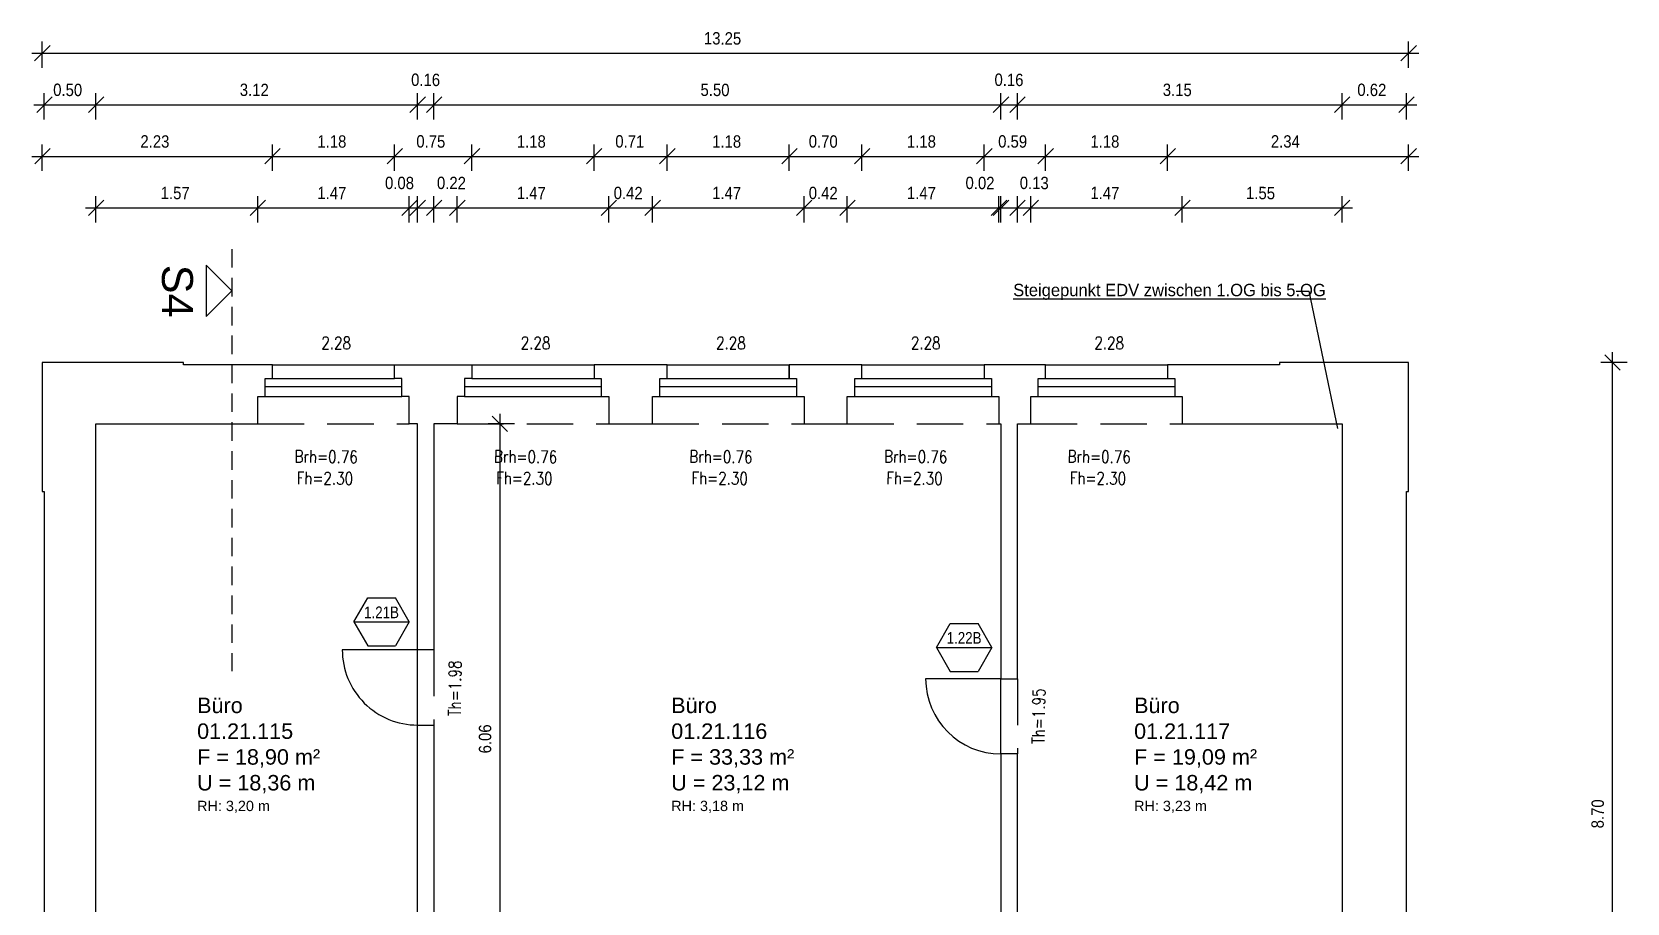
# Model space of a CAD drawing. Header units: metres. Extents: x -1139 to -992, y 249 to 309.
# Drawn here: x -1104.88 to -1089.4, y 300.5 to 308.95 of the extents above; entities that cross this region are included whole.
import ezdxf
from ezdxf.enums import TextEntityAlignment as Align

# ---------------------------------------------------------------- set-up
doc = ezdxf.new("R2010")
doc.units = ezdxf.units.M
doc.header["$LTSCALE"] = 0.03
for name, pattern in [('AUSGEZOGEN', [0]), ('DASHED', [0]), ('DOT', [6, 0, -6]), ('GESTRICHELT', [9, 6, -3]), ('GESTRICHELT2', [4.5, 3, -1.5]), ('STRICHLINIE', [19.05, 12.7, -6.35])]:
    doc.linetypes.add(name, pattern=pattern)
for name, color, linetype in [('A_ansicht', 9, 'DASHED'), ('A_bemaßung', 2, 'CONTINUOUS'), ('A_Elektro', 1, 'STRICHLINIE'), ('A_Fenster', 7, 'CONTINUOUS'), ('A_höhen', 3, 'CONTINUOUS'), ('A_NR_TÜR', 1, 'CONTINUOUS'), ('A_text', 5, 'CONTINUOUS'), ('A_Tuernummern', 1, 'CONTINUOUS'), ('A_TXT-TUER', 1, 'CONTINUOUS'), ('A_türen', 9, 'CONTINUOUS'), ('A_verdeckt', 8, 'GESTRICHELT2'), ('A_wände', 4, 'CONTINUOUS'), ('E__VERSYS', 2, 'AUSGEZOGEN')]:
    doc.layers.add(name, color=color, linetype=linetype)
doc.styles.add('arial-n', font='ARIALN.TTF')
doc.styles.add('BOLDSIMP_FNT', font='TXT', dxfattribs={"height": 1})
doc.styles.add('NORM', font='simplex.shx', dxfattribs={"width": 0.7, "bigfont": 'bigfont.shx'})
doc.styles.add('SIMPLEX', font='simplex.shx', dxfattribs={"width": 0.8, "height": 0.1})
doc.styles.get("Standard").update_dxf_attribs({"font": 'txt', "height": 1})

# ---------------------------------------------------------------- blocks, each defined once
blk = doc.blocks.new('SLASH1')
at = {"layer": 'A_bemaßung', "color": 2, "linetype": 'Continuous'}
for p, q in [((0.07663, 0.07663), (-0.07319, -0.07319)), ((0, -0.14068), (0, 0.11466))]:
    blk.add_line(p, q, dxfattribs=at)
blk = doc.blocks.new('Tür-Nr')
at = {"layer": 'A_NR_TÜR'}
for p, q in [((-0.057, -108.865), (0.077, -108.632)), ((0.077, -108.632), (0.347, -108.632)), ((0.481, -108.865), (0.347, -108.632)), ((-0.057, -108.865), (0.481, -108.865)), ((-0.057, -108.865), (0.077, -109.098)), ((0.481, -108.865), (0.347, -109.098)), ((0.077, -109.098), (0.347, -109.098))]:
    blk.add_line(p, q, dxfattribs=at)
at = {"layer": 'A_TXT-TUER', "style": 'arial-n', "flags": 4}
blk.add_attdef('TÜR-NR.', text='', height=0.113, dxfattribs=at).set_placement((0.211, -108.772), align=Align.MIDDLE_CENTER)
at = {"layer": 'A_TXT-TUER', "style": 'NORM', "width": 0.7}
for tag, flags, p in [('BRANDSCHUTZ', 4, (0.229, -108.981)), ('DIN', 5, (0.214, -109.198)), ('ABMESSUNG', 5, (0.214, -109.333)), ('WANDART', 5, (0.214, -109.601)), ('MATERIAL', 5, (0.214, -109.467)), ('ZARGE', 5, (0.214, -109.736)), ('SCHLOSS', 5, (0.214, -109.87)), ('BESCHLÄGE', 5, (0.214, -110.005)), ('SONSTIGES', 5, (0.214, -110.139))]:
    blk.add_attdef(tag, text='', height=0.0784, dxfattribs=dict(at, flags=flags)).set_placement(p, align=Align.MIDDLE_CENTER)
blk = doc.blocks.new('A$C758372F4')
at = {"layer": 'E__VERSYS', "color": 7, "linetype": 'Continuous', "ltscale": 5}
for p in [(12.166, 34.887), (12.57, 33.557)]:
    blk.add_line(p, (12.291, 34.887), dxfattribs=at)
at = {"layer": 'E__VERSYS', "color": 7, "insert": (9.42, 34.803), "char_height": 0.12, "attachment_point": 7}
blk.add_mtext('{\\LSteigepunkt EDV zwischen 1.OG bis 5.OG}', dxfattribs=at)

msp = doc.modelspace()

# ---------------------------------------------------------------- linework, layer by layer
at = {"layer": 'A_ansicht', "color": 9, "linetype": 'Continuous'}
for p, q in [((-1102.54341, 305.71997), (-1101.35846, 305.71998)), ((-1100.60855, 305.71997), (-1099.42361, 305.71997)), ((-1098.71366, 305.71997), (-1097.52873, 305.71997)), ((-1096.82378, 305.71997), (-1095.63885, 305.71997)), ((-1095.04389, 305.71998), (-1093.85896, 305.71997)), ((-1102.6134, 305.40998), (-1101.28848, 305.40999)), ((-1100.67853, 305.40998), (-1099.35362, 305.40998)), ((-1098.78366, 305.40999), (-1097.45874, 305.40999)), ((-1096.89376, 305.40998), (-1095.56886, 305.40999)), ((-1095.11388, 305.40997), (-1093.78896, 305.40998))]:
    msp.add_line(p, q, dxfattribs=at)
at = {"layer": 'A_bemaßung', "linetype": 'Continuous'}
for p, q in [((-1104.87684, 308.73997), (-1091.42186, 308.73997)), ((-1104.85686, 308.23997), (-1091.44185, 308.23997)), ((-1104.87685, 307.73998), (-1091.42185, 307.73996)), ((-1104.3558, 307.23997), (-1101.03598, 307.23997)), ((-1101.07602, 307.23997), (-1095.37635, 307.23997)), ((-1095.41637, 307.23997), (-1092.06657, 307.23996)), ((-1089.54174, 292.59464), (-1089.54174, 305.83997)), ((-1100.33482, 298.98538), (-1100.33482, 305.245))]:
    msp.add_line(p, q, dxfattribs=at)
at = {"layer": 'A_Fenster', "linetype": 'Continuous'}
for p, q in [((-1102.61341, 305.50998), (-1101.28848, 305.50998)), ((-1102.5434, 305.58497), (-1101.35848, 305.58498)), ((-1100.67854, 305.50997), (-1099.35361, 305.50999)), ((-1100.60855, 305.58498), (-1099.42363, 305.58497)), ((-1098.78366, 305.50997), (-1097.45873, 305.50997)), ((-1098.71366, 305.58498), (-1097.52873, 305.58498)), ((-1096.89377, 305.50998), (-1095.56885, 305.50998)), ((-1096.82378, 305.58497), (-1095.63884, 305.58498)), ((-1095.11389, 305.50998), (-1093.78897, 305.50998)), ((-1095.04388, 305.58498), (-1093.85895, 305.58497))]:
    msp.add_line(p, q, dxfattribs=at)
at = {"layer": 'A_text', "color": 5, "linetype": 'GESTRICHELT'}
msp.add_line((-1102.93685, 306.84161), (-1102.93685, 302.7482), dxfattribs=at)
at = {"layer": 'A_text', "color": 7}
for p, q in [((-1102.93685, 306.43614), (-1103.18685, 306.68614)), ((-1103.18685, 306.68614), (-1103.18685, 306.18614)), ((-1103.18685, 306.18614), (-1102.93685, 306.43614))]:
    msp.add_line(p, q, dxfattribs=at)
at = {"layer": 'A_türen', "linetype": 'Continuous'}
for p, q in [((-1101.13598, 302.95513), (-1101.86595, 302.95515)), ((-1101.13599, 302.22519), (-1101.13598, 302.95513)), ((-1095.47635, 302.67516), (-1096.20632, 302.67515)), ((-1095.47636, 301.9452), (-1095.47635, 302.67516))]:
    msp.add_line(p, q, dxfattribs=at)
for centre, start in [((-1101.13598, 302.95513), 179.998436), ((-1095.47635, 302.67516), 180.000779)]:
    msp.add_arc(centre, 0.72995, start, 269.999212, dxfattribs=at)
at = {"layer": 'A_verdeckt', "ltscale": 5}
for p, q in [((-1102.6859, 305.145), (-1101.21599, 305.145)), ((-1100.75104, 305.145), (-1099.28113, 305.145)), ((-1098.85614, 305.145), (-1097.38624, 305.14499)), ((-1096.96627, 305.145), (-1095.49636, 305.145)), ((-1095.18637, 305.145), (-1093.71648, 305.145)), ((-1100.97602, 302.95514), (-1100.97602, 302.22519)), ((-1095.31637, 302.67516), (-1095.31636, 301.9452))]:
    msp.add_line(p, q, dxfattribs=at)
at = {"layer": 'A_wände', "linetype": 'Continuous'}
for points in [[(-1104.2558, 299.08538), (-1104.2558, 305.14501), (-1102.6859, 305.145), (-1102.6859, 305.40999), (-1102.6134, 305.40998), (-1102.61339, 305.58498), (-1102.5434, 305.58497), (-1102.54341, 305.71998), (-1103.40686, 305.71997), (-1103.40686, 305.73998), (-1104.77685, 305.73997), (-1104.77685, 304.48996), (-1104.75685, 304.48998), (-1104.75686, 300.30497)], [(-1100.67853, 305.40998), (-1100.75104, 305.40999), (-1100.75104, 305.145), (-1100.97602, 305.145), (-1100.976, 302.95513), (-1101.13598, 302.95513), (-1101.13598, 305.14499), (-1101.21599, 305.145), (-1101.21598, 305.40998), (-1101.28848, 305.40999), (-1101.28848, 305.58499), (-1101.35848, 305.58498), (-1101.35846, 305.71999), (-1100.60855, 305.71998), (-1100.60855, 305.58498), (-1100.67853, 305.58498), (-1100.67853, 305.40998)], [(-1099.28112, 305.40999), (-1099.28113, 305.145), (-1098.85614, 305.145), (-1098.85613, 305.41), (-1098.78366, 305.40999), (-1098.78366, 305.58499), (-1098.71366, 305.58498), (-1098.71366, 305.71997), (-1099.42361, 305.71998), (-1099.42363, 305.58497), (-1099.35362, 305.58498), (-1099.35362, 305.40998), (-1099.28112, 305.40999)], [(-1097.52886, 305.59135), (-1097.52873, 305.71997), (-1097.52873, 305.58498), (-1097.45874, 305.58499), (-1097.45874, 305.40999), (-1097.38624, 305.40998), (-1097.38624, 305.14499), (-1096.96627, 305.145), (-1096.96626, 305.40999), (-1096.89376, 305.40998), (-1096.89378, 305.58497), (-1096.82378, 305.58497), (-1096.82377, 305.71998), (-1097.52873, 305.71998), (-1097.52886, 305.59135)], [(-1096.17096, 298.16802), (-1096.17096, 297.92799), (-1096.0515, 297.92798), (-1096.0515, 298.67798), (-1092.11175, 298.67799), (-1092.11174, 297.17808), (-1091.84676, 297.17807), (-1091.84676, 297.10558), (-1091.67177, 297.10558), (-1091.67177, 297.03558), (-1091.54186, 297.03559), (-1091.54185, 304.48997), (-1091.52186, 304.48997), (-1091.52186, 305.73997), (-1092.77185, 305.73997), (-1092.77185, 305.71997), (-1093.85896, 305.71998), (-1093.85895, 305.58497), (-1093.78897, 305.58497), (-1093.78896, 305.40998), (-1093.71646, 305.40999)], [(-1095.63884, 305.58498), (-1095.56885, 305.58498), (-1095.56886, 305.40999), (-1095.49636, 305.41), (-1095.49636, 305.145), (-1095.47635, 305.14501), (-1095.47635, 302.67516), (-1095.31637, 302.67516), (-1095.31636, 305.145), (-1095.18637, 305.145), (-1095.18637, 305.40998), (-1095.11388, 305.40997), (-1095.11389, 305.58498), (-1095.04388, 305.58498), (-1095.04389, 305.71999), (-1095.63885, 305.71999), (-1095.63884, 305.58498)], [(-1093.71646, 305.40999), (-1093.71648, 305.145), (-1092.16656, 305.14499), (-1092.16656, 299.08538), (-1095.31637, 299.08538), (-1095.31636, 301.9452), (-1095.47636, 301.9452), (-1095.47635, 299.08538), (-1097.58587, 299.08537), (-1097.58586, 298.88797), (-1097.49088, 298.88796), (-1097.41089, 298.67799), (-1096.82092, 298.678)], [(-1100.06017, 298.7089), (-1101.75595, 298.70889), (-1101.75595, 298.88539), (-1101.73595, 298.88539), (-1101.71596, 299.08538), (-1101.13598, 299.08537), (-1101.13599, 302.22519), (-1100.97602, 302.22519), (-1100.97602, 299.08538), (-1098.5658, 299.08538), (-1098.56581, 298.88797), (-1098.6608, 298.88796)]]:
    msp.add_lwpolyline(points, dxfattribs=at)

# ---------------------------------------------------------------- block references
at = {"layer": 'A_bemaßung', "color": 7, "yscale": 0.999999}
for p in [(-1104.77686, 308.73996), (-1091.52186, 308.73997), (-1104.75685, 308.23997), (-1104.2558, 308.23996), (-1101.13598, 308.23996), (-1100.97602, 308.23997), (-1095.47636, 308.23997), (-1095.31636, 308.23997), (-1092.16657, 308.23996), (-1091.54185, 308.23998), (-1104.77684, 307.73998), (-1102.54341, 307.73997), (-1101.35847, 307.73997), (-1100.60856, 307.73998), (-1099.4236, 307.73997), (-1098.71365, 307.73998), (-1097.52874, 307.73997), (-1096.82378, 307.73996), (-1095.63884, 307.73997), (-1095.04388, 307.73997), (-1093.85895, 307.73997), (-1091.52186, 307.73998), (-1104.25579, 307.23997), (-1102.6859, 307.23996), (-1101.21598, 307.23998), (-1101.13599, 307.23997), (-1100.97601, 307.23998), (-1100.75104, 307.23998), (-1099.28112, 307.23996), (-1098.85614, 307.23998), (-1097.38625, 307.23997), (-1096.96627, 307.23997), (-1095.49636, 307.23997), (-1095.47636, 307.23998), (-1095.31637, 307.23997), (-1095.18638, 307.23997), (-1093.71646, 307.23997), (-1092.16657, 307.23997)]:
    msp.add_blockref('SLASH1', p, dxfattribs=at)
at = {"layer": 'A_bemaßung', "color": 7, "rotation": 90}
for p in [(-1089.54174, 305.73996), (-1100.33482, 305.145)]:
    msp.add_blockref('SLASH1', p, dxfattribs=at)
at = {"layer": 'A_Elektro'}
msp.add_blockref('A$C758372F4', (-1104.77685, 271.54497), dxfattribs=at)
at = {"layer": 'A_Tuernummern'}
ref = msp.add_blockref('Tür-Nr', (-1101.69638, 412.09071), dxfattribs=at)
ref.add_attrib('TÜR-NR.', '1.21B', dxfattribs={"layer": 'A_TXT-TUER', "height": 0.112896, "style": 'arial-n'}).set_placement((-1101.48503, 303.31837), align=Align.MIDDLE_CENTER)
ref = msp.add_blockref('Tür-Nr', (-1096.0448, 411.84307), dxfattribs=at)
ref.add_attrib('TÜR-NR.', '1.22B', dxfattribs={"layer": 'A_TXT-TUER', "height": 0.112896, "style": 'arial-n'}).set_placement((-1095.83345, 303.07073), align=Align.MIDDLE_CENTER)

# ---------------------------------------------------------------- texts
at = {"layer": 'A_bemaßung', "color": 7, "linetype": 'Continuous', "style": 'BOLDSIMP_FNT', "width": 0.9}
for s, rotation, p in [('13.25', 359.6, (-1098.35763, 308.78997)), ('0.50', 359.6, (-1104.6709, 308.28997)), ('3.12', 359.6, (-1102.86046, 308.28997)), ('0.16', 359.6, (-1101.19845, 308.3875)), ('5.50', 359.6, (-1098.39076, 308.28997)), ('0.16', 359.6, (-1095.53881, 308.38749)), ('3.15', 359.6, (-1093.90604, 308.28997)), ('0.62', 359.6, (-1092.01879, 308.28997)), ('2.23', 359.6, (-1103.82469, 307.78996)), ('1.18', 359.6, (-1102.10778, 307.78998)), ('0.75', 359.6, (-1101.14807, 307.78997)), ('1.18', 359.6, (-1100.17294, 307.78997)), ('0.71', 359.6, (-1099.21777, 307.78996)), ('1.18', 359.6, (-1098.27804, 307.78997)), ('0.70', 359.6, (-1097.34082, 307.78998)), ('1.18', 359.6, (-1096.38816, 307.78997)), ('0.59', 359.6, (-1095.50336, 307.78996)), ('1.18', 359.6, (-1094.60827, 307.78997)), ('2.34', 359.6, (-1092.85755, 307.78998)), ('0.08', 359.6, (-1101.45157, 307.3875)), ('0.22', 359.6, (-1100.9479, 307.38749)), ('0.02', 359.6, (-1095.82002, 307.38748)), ('0.13', 359.6, (-1095.29374, 307.3875)), ('1.57', 359.6, (-1103.6277, 307.28997)), ('1.47', 359.6, (-1102.10778, 307.28997)), ('1.47', 359.6, (-1100.17292, 307.28997)), ('0.42', 359.6, (-1099.23321, 307.28998)), ('1.47', 359.6, (-1098.27803, 307.28997)), ('0.42', 359.6, (-1097.34082, 307.28997)), ('1.47', 359.6, (-1096.38816, 307.28996)), ('1.47', 359.6, (-1094.60827, 307.28997)), ('1.55', 359.6, (-1093.09837, 307.28997)), ('8.70', 89.6, (-1089.59175, 301.22321))]:
    msp.add_text(s, height=0.12, rotation=rotation, dxfattribs=at).set_placement(p, align=Align.BOTTOM_LEFT)
at = {"layer": 'A_bemaßung', "color": 7, "linetype": 'DOT', "style": 'BOLDSIMP_FNT', "width": 0.9}
msp.add_text('6.06', height=0.12, rotation=90, dxfattribs=at).set_placement((-1100.38482, 301.95062), align=Align.BOTTOM_LEFT)
at = {"layer": 'A_höhen', "linetype": 'Continuous', "style": 'SIMPLEX', "width": 0.8}
for s, rotation, p in [('2.28', 359.4, (-1101.92504, 305.93044)), ('2.28', 359.4, (-1099.99016, 305.93045)), ('2.28', 359.4, (-1098.09529, 305.93045)), ('2.28', 359.4, (-1096.20541, 305.93045)), ('2.28', 359.4, (-1094.42553, 305.93044)), ('Brh=0.76', 359.4, (-1102.02213, 304.82838)), ('Brh=0.76', 359.4, (-1100.08729, 304.82837)), ('Brh=0.76', 359.4, (-1098.19241, 304.82838)), ('Brh=0.76', 359.4, (-1096.30252, 304.82839)), ('Brh=0.76', 359.4, (-1094.52264, 304.82838)), ('Fh=2.30', 359.4, (-1102.0341, 304.61894)), ('Fh=2.30', 359.4, (-1100.09923, 304.61894)), ('Fh=2.30', 359.4, (-1098.20435, 304.61894)), ('Fh=2.30', 359.4, (-1096.31445, 304.61893)), ('Fh=2.30', 359.4, (-1094.53457, 304.61893)), ('Th=1.98', 89.4, (-1100.77387, 302.58178)), ('Th=1.95', 89.4, (-1095.11001, 302.31173))]:
    msp.add_text(s, height=0.12, rotation=rotation, dxfattribs=at).set_placement(p, align=Align.MIDDLE_CENTER)
at = {"layer": 'A_text', "color": 5, "linetype": 'GESTRICHELT', "insert": (-1103.31492, 306.68951), "char_height": 0.3, "width": 13.2918, "attachment_point": 1, "rotation": 270}
msp.add_mtext('{\\fArial|b0|i0|c0|p34;S4}', dxfattribs=at)
at = {"layer": 'A_text', "linetype": 'Continuous', "char_height": 0.15, "width": 6.6459, "attachment_point": 1}
for s, insert in [('\\fArial|b0|i0|c0|p34;Büro\\P01.21.115\\PF = 18,90 m²\\PU = 18,36 m\\P\\H0.1;RH: 3,20 m', (-1103.27419, 302.49144)), ('\\fArial|b0|i0|c0|p34;Büro\\P01.21.116\\PF = 33,33 m²\\PU = 23,12 m\\P\\H0.1;RH: 3,18 m', (-1098.67458, 302.49144)), ('\\fArial|b0|i0|c0|p34;Büro\\P01.21.117\\PF = 19,09 m²\\PU = 18,42 m\\P\\H0.1;RH: 3,23 m', (-1094.18399, 302.49144))]:
    msp.add_mtext(s, dxfattribs=dict(at, insert=insert))

doc.saveas('drawing.dxf')
